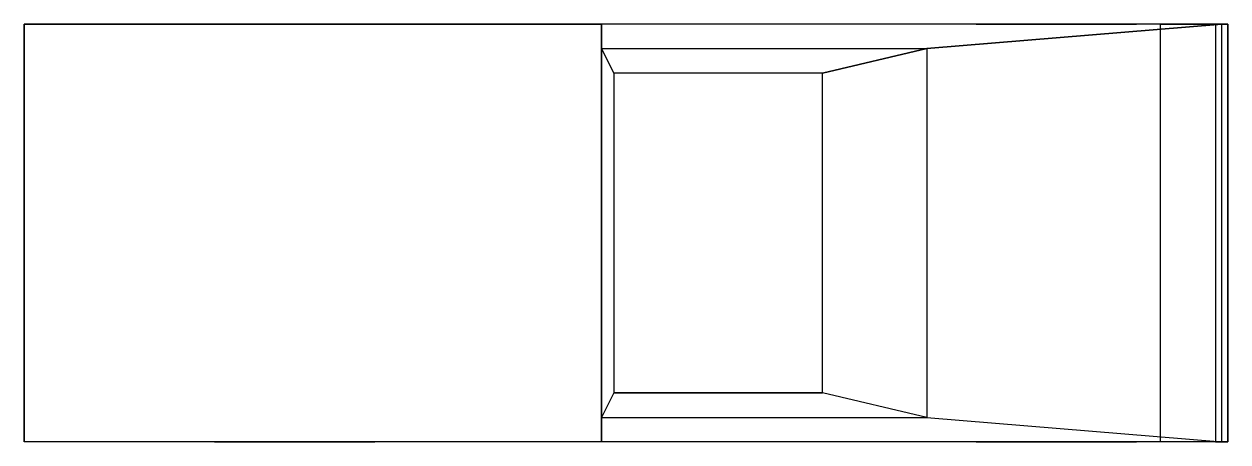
# Model space of a CAD drawing. Extents: x -4.98 to 0, y -0.86 to 0.86.
import ezdxf

# ---------------------------------------------------------------- set-up
doc = ezdxf.new("R2010")
doc.units = 0
doc.header["$LTSCALE"] = 2
doc.linetypes.add('BLACK', pattern=[10000, 10000, 0])
doc.linetypes.add('GLASS_O', pattern=[10000, 10000, 0])
doc.layers.get('0').update_dxf_attribs({"linetype": 'CONTINUOUS'})

msp = doc.modelspace()

# ---------------------------------------------------------------- linework, layer by layer
at = {"color": 0, "linetype": 'BYBLOCK', "extrusion": (0, 1, -1.83664e-16)}
msp.add_line((-2.5908, 0.8636, 1.143), (-4.9784, 0.8636, 1.143), dxfattribs=at)
at = {"color": 0, "linetype": 'BYBLOCK', "extrusion": (0, -1, -1.83664e-16)}
msp.add_line((-2.5908, -0.8636, 1.143), (-4.9784, -0.8636, 1.143), dxfattribs=at)
at = {"color": 0, "linetype": 'BYBLOCK'}
for points in [[(-4.9784, -0.8636, 1.143), (-4.9784, 0.8636, 1.143), (-4.9784, 0.8636, 0.4064), (-4.9784, -0.8636, 0.4064)], [(-2.5908, 0.8636, 1.143), (-2.5908, -0.8636, 1.143), (-4.9784, -0.8636, 1.143), (-4.9784, 0.8636, 1.143)], [(-2.5908, -0.762, 1.27), (-2.5908, 0.762, 1.27), (-2.5908, 0.8636, 1.143), (-2.5908, -0.8636, 1.143)], [(-0.0254, -0.8636, 1.143), (-0.0254, 0.8636, 1.143), (-1.2446, 0.762, 1.27), (-1.2446, -0.762, 1.27)], [(-0.2794, -0.8636, 0.381), (-0.2794, 0.8636, 0.381), (-0.0508, 0.8636, 0.4318), (-0.0508, -0.8636, 0.4318)], [(-0.0508, 0.8636, 0.4318), (-0.0508, -0.8636, 0.4318), (0, -0.8636, 0.7112), (0, 0.8636, 0.7112)], [(0, 0.8636, 0.8636), (0, -0.8636, 0.8636), (-0.0254, -0.8636, 1.143), (-0.0254, 0.8636, 1.143)], [(0, -0.8636, 0.7112), (0, 0.8636, 0.7112), (0, 0.8636, 0.8636), (0, -0.8636, 0.8636)], [(-1.6764, -0.6604, 1.7272), (-1.6764, 0.6604, 1.7272), (-2.54, 0.6604, 1.7272), (-2.54, -0.6604, 1.7272)]]:
    msp.add_3dface(points, dxfattribs=at)
for points, invisible_edges in [([(-4.2926, 0.8636, 0.7112), (-4.2926, 0.8636, 0.381), (-4.9784, 0.8636, 0.4064), (-4.9784, 0.8636, 0.7112)], 8), ([(-4.191, 0.8636, 0.8382), (-4.2926, 0.8636, 0.7112), (-4.9784, 0.8636, 0.7112), (-4.9784, 0.8636, 0.8382)], 10), ([(-3.8354, 0.8636, 0.8636), (-4.191, 0.8636, 0.8382), (-4.9784, 0.8636, 0.8382), (-4.9784, 0.8636, 0.8636)], 10), ([(-4.9784, 0.8636, 0.8636), (-4.9784, 0.8636, 1.143), (-0.0254, 0.8636, 1.143), (0, 0.8636, 0.8636)], 10), ([(-0.7112, 0.8636, 0.8636), (-1.0414, 0.8636, 0.8382), (-3.4798, 0.8636, 0.8382), (-3.8354, 0.8636, 0.8636)], 10), ([(-1.0414, 0.8636, 0.8382), (-1.143, 0.8636, 0.7112), (-3.3782, 0.8636, 0.7112), (-3.4798, 0.8636, 0.8382)], 10), ([(-1.143, 0.8636, 0.7112), (-1.143, 0.8636, 0.3048), (-3.3782, 0.8636, 0.3048), (-3.3782, 0.8636, 0.7112)], 8), ([(-1.2446, 0.762, 1.27), (-0.0254, 0.8636, 1.143), (-2.5908, 0.8636, 1.143), (-2.5908, 0.762, 1.27)], 10), ([(0, 0.8636, 0.8636), (0, 0.8636, 0.8382), (-0.381, 0.8636, 0.8382), (-0.7112, 0.8636, 0.8636)], 10), ([(0, 0.8636, 0.8382), (0, 0.8636, 0.7112), (-0.2794, 0.8636, 0.7112), (-0.381, 0.8636, 0.8382)], 10), ([(0, 0.8636, 0.7112), (-0.0508, 0.8636, 0.4318), (-0.2794, 0.8636, 0.381), (-0.2794, 0.8636, 0.7112)], 8), ([(-1.2446, -0.762, 1.27), (-0.0254, -0.8636, 1.143), (-2.5908, -0.8636, 1.143), (-2.5908, -0.762, 1.27)], 10), ([(-4.9784, -0.8636, 0.8636), (-4.9784, -0.8636, 1.143), (-0.0254, -0.8636, 1.143), (0, -0.8636, 0.8636)], 10), ([(-3.8354, -0.8636, 0.8636), (-4.191, -0.8636, 0.8382), (-4.9784, -0.8636, 0.8382), (-4.9784, -0.8636, 0.8636)], 10), ([(-4.191, -0.8636, 0.8382), (-4.2926, -0.8636, 0.7112), (-4.9784, -0.8636, 0.7112), (-4.9784, -0.8636, 0.8382)], 10), ([(-4.2926, -0.8636, 0.7112), (-4.2926, -0.8636, 0.381), (-4.9784, -0.8636, 0.4064), (-4.9784, -0.8636, 0.7112)], 8), ([(-0.7112, -0.8636, 0.8636), (-1.0414, -0.8636, 0.8382), (-3.4798, -0.8636, 0.8382), (-3.8354, -0.8636, 0.8636)], 10), ([(-1.0414, -0.8636, 0.8382), (-1.143, -0.8636, 0.7112), (-3.3782, -0.8636, 0.7112), (-3.4798, -0.8636, 0.8382)], 10), ([(-1.143, -0.8636, 0.7112), (-1.143, -0.8636, 0.3048), (-3.3782, -0.8636, 0.3048), (-3.3782, -0.8636, 0.7112)], 8), ([(0, -0.8636, 0.8636), (0, -0.8636, 0.8382), (-0.381, -0.8636, 0.8382), (-0.7112, -0.8636, 0.8636)], 10), ([(0, -0.8636, 0.8382), (0, -0.8636, 0.7112), (-0.2794, -0.8636, 0.7112), (-0.381, -0.8636, 0.8382)], 10), ([(0, -0.8636, 0.7112), (-0.0508, -0.8636, 0.4318), (-0.2794, -0.8636, 0.381), (-0.2794, -0.8636, 0.7112)], 8)]:
    msp.add_3dface(points, dxfattribs=dict(at, invisible_edges=invisible_edges))
at = {"color": 8, "linetype": 'BLACK'}
for points, invisible_edges in [([(-3.5274, 0.8636, 0.5334), (-4.191, 0.8636, 0.3556), (-4.1434, 0.8636, 0.1778), (-3.4798, 0.8636, 0.3556)], 5), ([(-4.1434, 0.8636, 0.5334), (-3.6576, 0.8636, 0.6636), (-3.5274, 0.8636, 0.5334), (-4.191, 0.8636, 0.3556)], 5), ([(-4.1434, 0.8636, 0.1778), (-3.4798, 0.8636, 0.3556), (-3.5274, 0.8636, 0.1778), (-4.0132, 0.8636, 0.0476)], 5), ([(-4.0132, 0.8636, 0.6636), (-3.8354, 0.8636, 0.7112), (-3.6576, 0.8636, 0.6636), (-4.1434, 0.8636, 0.5334)], 4), ([(-3.8354, 0.8636), (-3.6576, 0.8636, 0.0476), (-3.5274, 0.8636, 0.1778), (-4.0132, 0.8636, 0.0476)], 4), ([(-0.9938, 0.8636, 0.5334), (-0.508, 0.8636, 0.6636), (-0.3778, 0.8636, 0.5334), (-1.0414, 0.8636, 0.3556)], 5), ([(-0.3778, 0.8636, 0.5334), (-1.0414, 0.8636, 0.3556), (-0.9938, 0.8636, 0.1778), (-0.3302, 0.8636, 0.3556)], 5), ([(-0.8636, 0.8636, 0.6636), (-0.6858, 0.8636, 0.7112), (-0.508, 0.8636, 0.6636), (-0.9938, 0.8636, 0.5334)], 4), ([(-0.9938, 0.8636, 0.1778), (-0.3302, 0.8636, 0.3556), (-0.3778, 0.8636, 0.1778), (-0.8636, 0.8636, 0.0476)], 5), ([(-0.6858, 0.8636), (-0.508, 0.8636, 0.0476), (-0.3778, 0.8636, 0.1778), (-0.8636, 0.8636, 0.0476)], 4), ([(-4.1434, -0.8636, 0.5334), (-3.6576, -0.8636, 0.6636), (-3.5274, -0.8636, 0.5334), (-4.191, -0.8636, 0.3556)], 5), ([(-3.5274, -0.8636, 0.5334), (-4.191, -0.8636, 0.3556), (-4.1434, -0.8636, 0.1778), (-3.4798, -0.8636, 0.3556)], 5), ([(-4.0132, -0.8636, 0.6636), (-3.8354, -0.8636, 0.7112), (-3.6576, -0.8636, 0.6636), (-4.1434, -0.8636, 0.5334)], 4), ([(-4.1434, -0.8636, 0.1778), (-3.4798, -0.8636, 0.3556), (-3.5274, -0.8636, 0.1778), (-4.0132, -0.8636, 0.0476)], 5), ([(-3.8354, -0.8636), (-3.6576, -0.8636, 0.0476), (-3.5274, -0.8636, 0.1778), (-4.0132, -0.8636, 0.0476)], 4), ([(-0.3778, -0.8636, 0.5334), (-1.0414, -0.8636, 0.3556), (-0.9938, -0.8636, 0.1778), (-0.3302, -0.8636, 0.3556)], 5), ([(-0.9938, -0.8636, 0.5334), (-0.508, -0.8636, 0.6636), (-0.3778, -0.8636, 0.5334), (-1.0414, -0.8636, 0.3556)], 5), ([(-0.9938, -0.8636, 0.1778), (-0.3302, -0.8636, 0.3556), (-0.3778, -0.8636, 0.1778), (-0.8636, -0.8636, 0.0476)], 5), ([(-0.8636, -0.8636, 0.6636), (-0.6858, -0.8636, 0.7112), (-0.508, -0.8636, 0.6636), (-0.9938, -0.8636, 0.5334)], 4), ([(-0.6858, -0.8636), (-0.508, -0.8636, 0.0476), (-0.3778, -0.8636, 0.1778), (-0.8636, -0.8636, 0.0476)], 4)]:
    msp.add_3dface(points, dxfattribs=dict(at, invisible_edges=invisible_edges))
at = {"color": 4, "linetype": 'GLASS_O'}
for points in [[(-2.54, 0.6604, 1.7272), (-2.54, -0.6604, 1.7272), (-2.5908, -0.762, 1.27), (-2.5908, 0.762, 1.27)], [(-2.5908, 0.762, 1.27), (-1.2446, 0.762, 1.27), (-1.6764, 0.6604, 1.7272), (-2.54, 0.6604, 1.7272)], [(-1.2446, 0.762, 1.27), (-1.2446, -0.762, 1.27), (-1.6764, -0.6604, 1.7272), (-1.6764, 0.6604, 1.7272)], [(-2.5908, -0.762, 1.27), (-1.2446, -0.762, 1.27), (-1.6764, -0.6604, 1.7272), (-2.54, -0.6604, 1.7272)]]:
    msp.add_3dface(points, dxfattribs=at)

doc.saveas('drawing.dxf')
